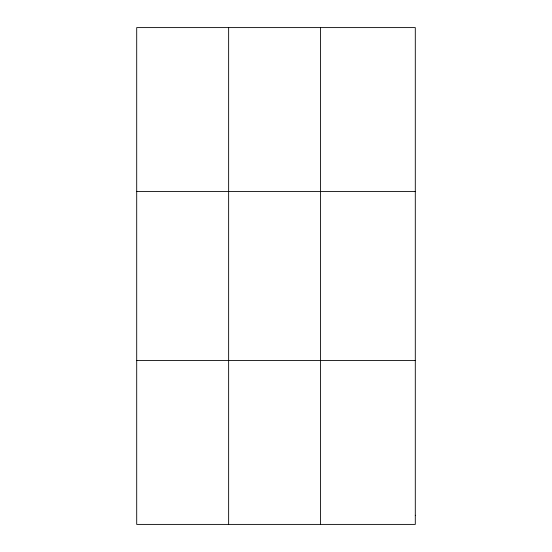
<?xml version="1.0" encoding="UTF-8"?>
<svg xmlns="http://www.w3.org/2000/svg" width="552" height="552" viewBox="0 0 552 552"><rect width="100%" height="100%" fill="white"/><g stroke="black" fill="none" stroke-linecap="round" stroke-linejoin="round"><path stroke-width="0.83" d="M228.638 524.4L228.638 27.6M320.574 524.4L320.574 27.6M136.703 191.544L415.297 191.544M136.703 360.456L415.297 360.456M415.297 515.292L415.297 524.4L136.703 524.4L136.703 27.6L415.297 27.6L415.297 515.292"/></g></svg>
